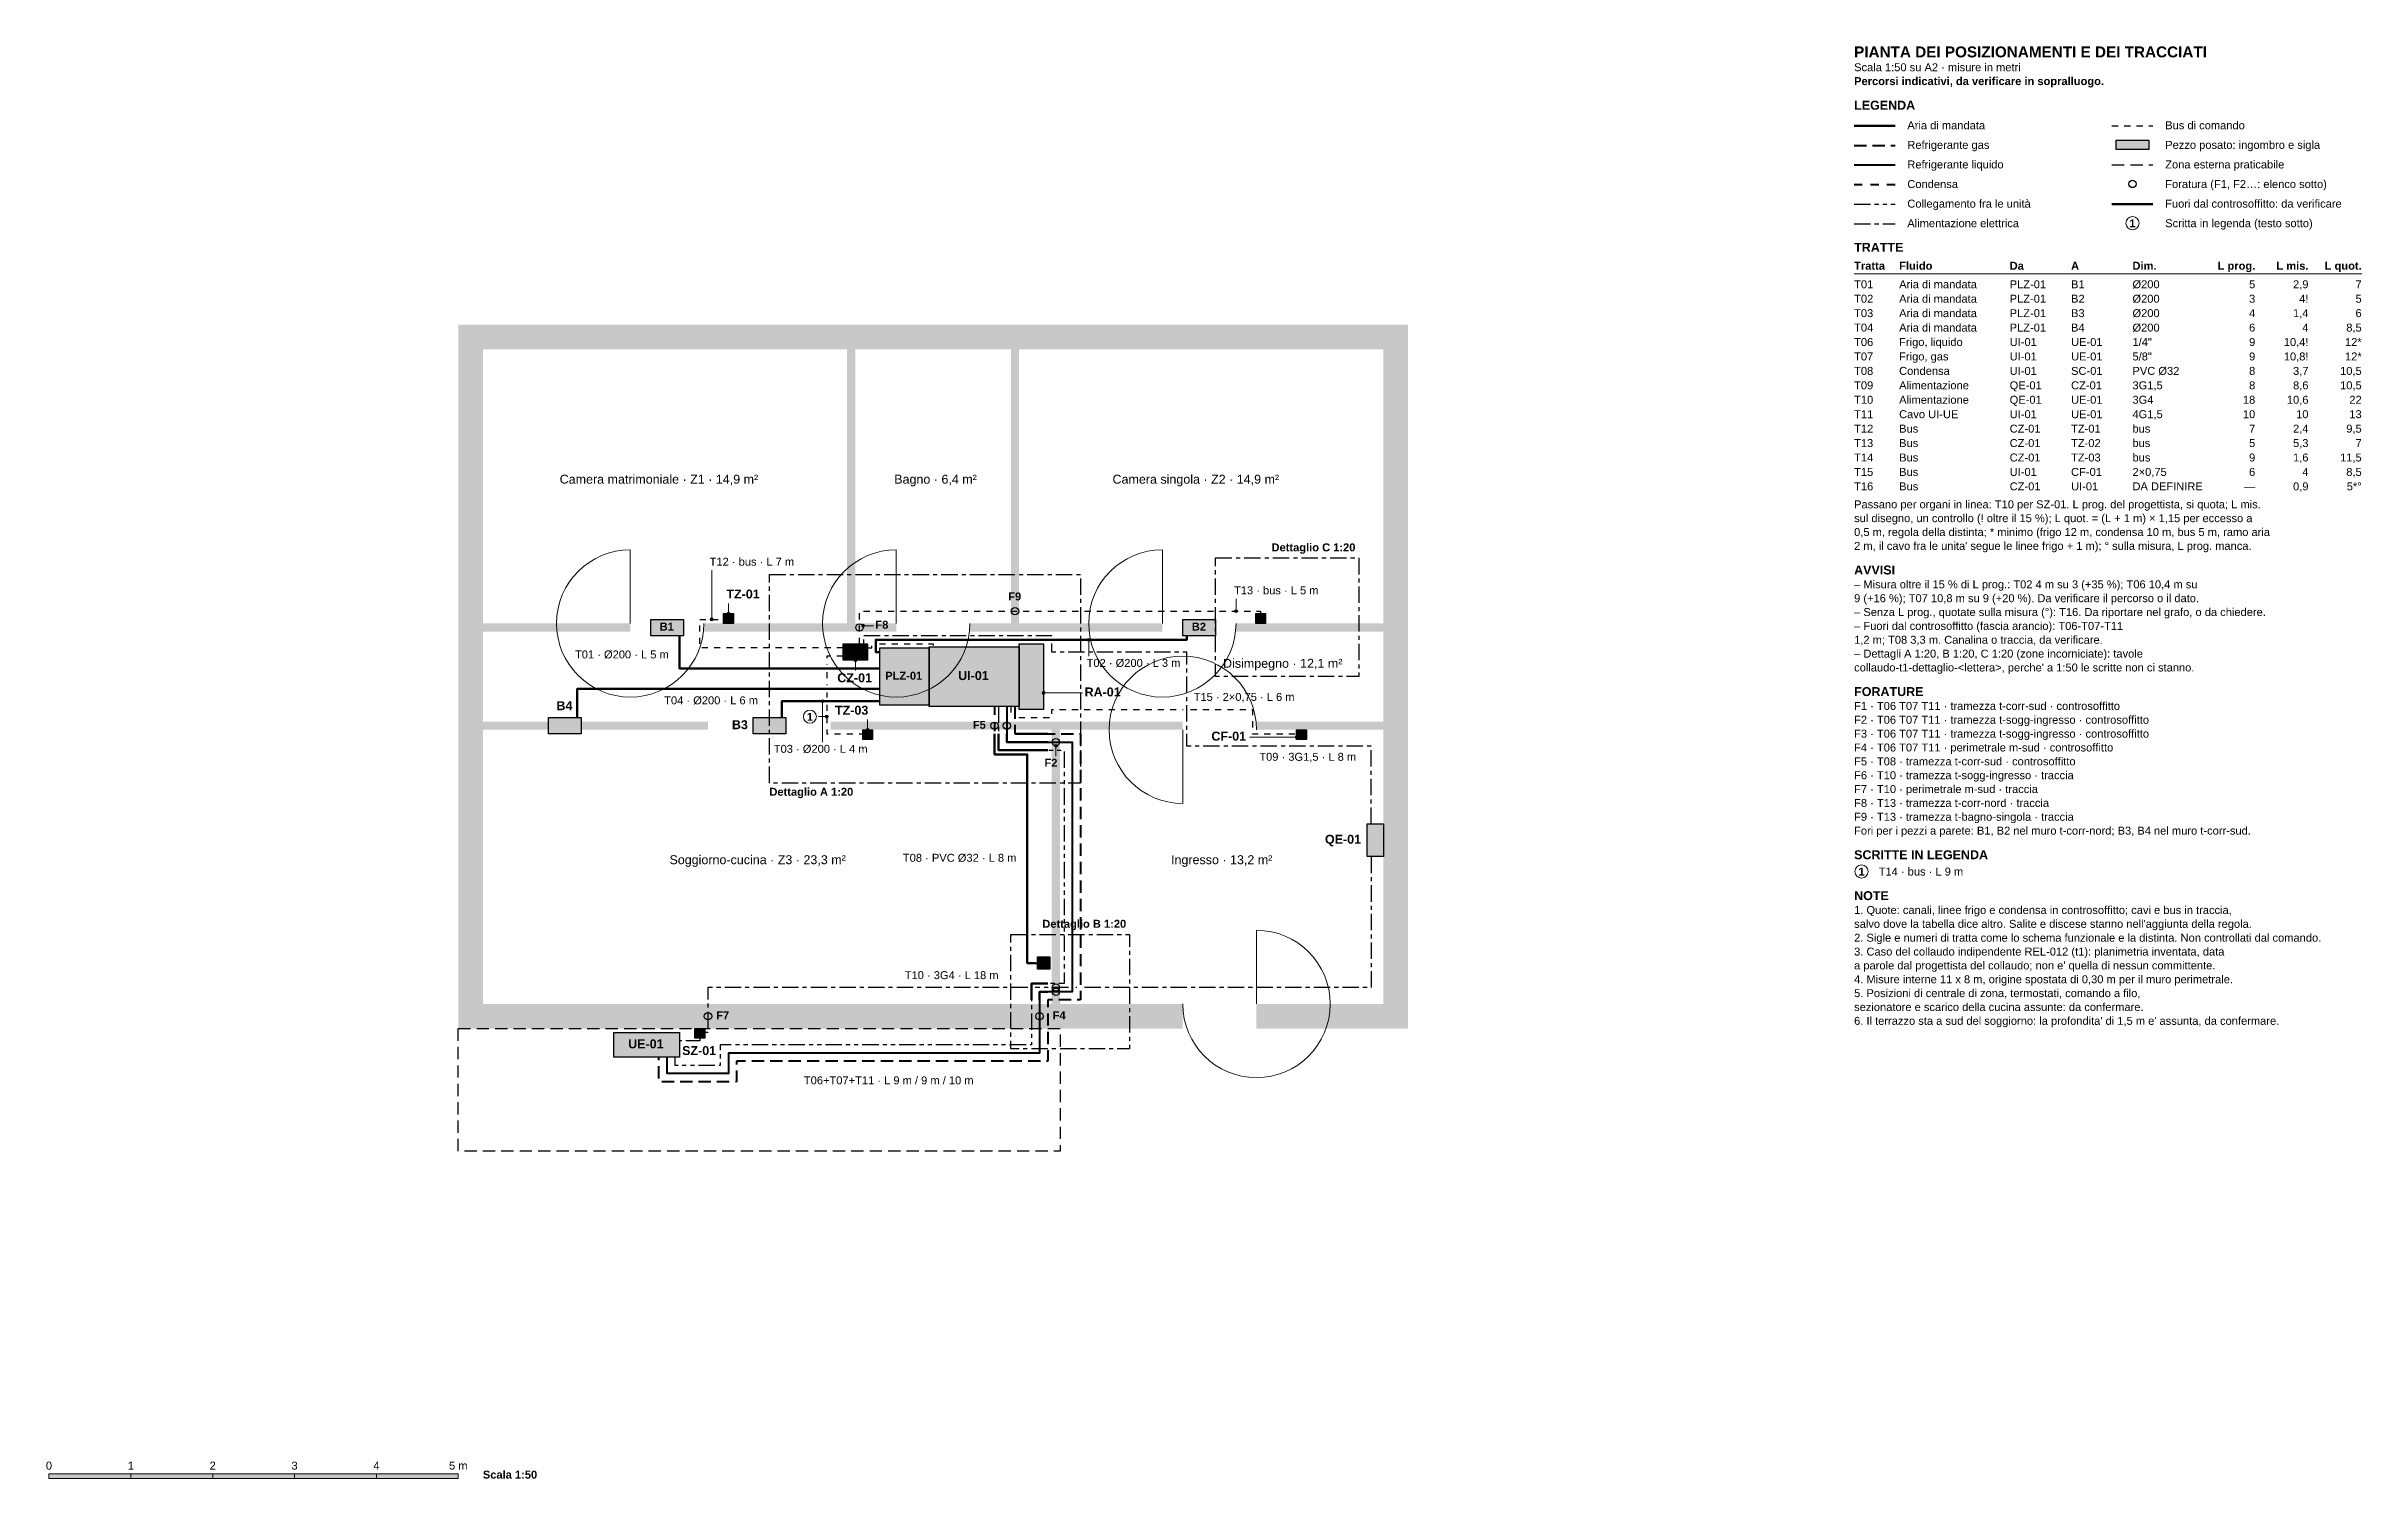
# Model space of a CAD drawing. Header units: millimetres. Extents: x 15 to 581, y 50 to 400.
import ezdxf
from ezdxf.enums import TextEntityAlignment as Align

# ---------------------------------------------------------------- set-up
doc = ezdxf.new("R2010")
doc.units = ezdxf.units.MM
for name, pattern in [('NOVEC_TRATTO_1P5_1P5', [3, 1.5, -1.5]), ('NOVEC_TRATTO_2_2', [4, 2, -2]), ('NOVEC_TRATTO_3_1P5', [4.5, 3, -1.5]), ('NOVEC_TRATTO_4_1_1_1', [7, 4, -1, 1, -1]), ('NOVEC_TRATTO_4_1_1_1_1_1', [9, 4, -1, 1, -1, 1, -1])]:
    doc.linetypes.add(name, pattern=pattern)
for name, color, linetype, lineweight in [('A-AREA-IDEN', 7, 'Continuous', 18), ('A-DOOR', 7, 'Continuous', 18), ('A-WALL', 7, 'Continuous', 18), ('A-WALL-HOLE', 7, 'Continuous', 18), ('G-ANNO-SCAL', 7, 'Continuous', 18), ('M-ANNO-IDEN', 7, 'Continuous', 18), ('M-ANNO-LEGN', 7, 'Continuous', 18), ('M-ANNO-NCSF', 7, 'Continuous', 18), ('M-EQPM', 7, 'Continuous', 18)]:
    doc.layers.add(name, color=color, linetype=linetype, lineweight=lineweight)
for name, color, linetype, lineweight, true_color in [('E-CTRL-BUS', 160, 'NOVEC_TRATTO_1P5_1P5', 30, 0x2020e0), ('E-POWR-CIRC', 34, 'NOVEC_TRATTO_4_1_1_1', 30, 0x784212), ('E-POWR-LINK', 230, 'NOVEC_TRATTO_4_1_1_1_1_1', 30, 0xe91e63), ('M-CNDS-PIPE', 252, 'NOVEC_TRATTO_2_2', 40, 0x616a6b), ('M-HVAC-SPLY', 134, 'Continuous', 70, 0x148f77), ('M-REFG-GASS', 205, 'NOVEC_TRATTO_3_1P5', 40, 0x6c3483), ('M-REFG-LIQD', 205, 'Continuous', 40, 0x6c3483)]:
    doc.layers.add(name, color=color, linetype=linetype, lineweight=lineweight, true_color=true_color)
doc.styles.add('NOVEC_ARIAL', font='arial.ttf')
doc.styles.add('NOVEC_ARIAL_GRASSETTO', font='arialbd.ttf')

msp = doc.modelspace()

# ---------------------------------------------------------------- hatches: boundary and pattern name
at = {"layer": 'A-WALL', "true_color": 0x8c8c8c}
h = msp.add_hatch(color=8, dxfattribs=at)
h.dxf.hatch_style = 1
h.paths.add_polyline_path([(116, 332), (348, 332), (348, 326), (116, 326)])
h = msp.add_hatch(color=8, dxfattribs=at)
h.dxf.hatch_style = 1
h.paths.add_polyline_path([(116, 160), (116, 332), (122, 332), (122, 160)])
h = msp.add_hatch(color=8, dxfattribs=at)
h.dxf.hatch_style = 1
h.paths.add_polyline_path([(348, 332), (348, 160), (342, 160), (342, 332)])
at = {"layer": 'A-WALL', "true_color": 0xb3b3b3}
h = msp.add_hatch(color=9, dxfattribs=at)
h.dxf.hatch_style = 1
h.paths.add_polyline_path([(213, 327), (213, 258), (211, 258), (211, 327)])
h = msp.add_hatch(color=9, dxfattribs=at)
h.dxf.hatch_style = 1
h.paths.add_polyline_path([(253, 327), (253, 258), (251, 258), (251, 327)])
h = msp.add_hatch(color=9, dxfattribs=at)
h.dxf.hatch_style = 1
h.paths.add_polyline_path([(121, 259), (158, 259), (158, 257), (121, 257)])
h = msp.add_hatch(color=9, dxfattribs=at)
h.dxf.hatch_style = 1
h.paths.add_polyline_path([(176, 259), (223, 259), (223, 257), (176, 257)])
h = msp.add_hatch(color=9, dxfattribs=at)
h.dxf.hatch_style = 1
h.paths.add_polyline_path([(241, 259), (288, 259), (288, 257), (241, 257)])
h = msp.add_hatch(color=9, dxfattribs=at)
h.dxf.hatch_style = 1
h.paths.add_polyline_path([(306, 259), (343, 259), (343, 257), (306, 257)])
h = msp.add_hatch(color=9, dxfattribs=at)
h.dxf.hatch_style = 1
h.paths.add_polyline_path([(121, 235), (177, 235), (177, 233), (121, 233)])
h = msp.add_hatch(color=9, dxfattribs=at)
h.dxf.hatch_style = 1
h.paths.add_polyline_path([(207, 235), (293, 235), (293, 233), (207, 233)])
h = msp.add_hatch(color=9, dxfattribs=at)
h.dxf.hatch_style = 1
h.paths.add_polyline_path([(263, 234), (263, 165), (261, 165), (261, 234)])
h = msp.add_hatch(color=9, dxfattribs=at)
h.dxf.hatch_style = 1
h.paths.add_polyline_path([(311, 235), (343, 235), (343, 233), (311, 233)])
at = {"layer": 'A-WALL', "true_color": 0x8c8c8c}
h = msp.add_hatch(color=8, dxfattribs=at)
h.dxf.hatch_style = 1
h.paths.add_polyline_path([(293, 160), (116, 160), (116, 166), (293, 166)])
h = msp.add_hatch(color=8, dxfattribs=at)
h.dxf.hatch_style = 1
h.paths.add_polyline_path([(348, 160), (311, 160), (311, 166), (348, 166)])
at = {"layer": 'G-ANNO-SCAL', "true_color": 0x000000}
h = msp.add_hatch(color=250, dxfattribs=at)
h.dxf.hatch_style = 1
h.paths.add_polyline_path([(16, 51.2), (36, 51.2), (36, 50), (16, 50)])
at = {"layer": 'G-ANNO-SCAL', "true_color": 0xffffff}
h = msp.add_hatch(color=255, dxfattribs=at)
h.dxf.hatch_style = 1
h.paths.add_polyline_path([(36, 51.2), (56, 51.2), (56, 50), (36, 50)])
at = {"layer": 'G-ANNO-SCAL', "true_color": 0x000000}
h = msp.add_hatch(color=250, dxfattribs=at)
h.dxf.hatch_style = 1
h.paths.add_polyline_path([(56, 51.2), (76, 51.2), (76, 50), (56, 50)])
at = {"layer": 'G-ANNO-SCAL', "true_color": 0xffffff}
h = msp.add_hatch(color=255, dxfattribs=at)
h.dxf.hatch_style = 1
h.paths.add_polyline_path([(76, 51.2), (96, 51.2), (96, 50), (76, 50)])
at = {"layer": 'G-ANNO-SCAL', "true_color": 0x000000}
h = msp.add_hatch(color=250, dxfattribs=at)
h.dxf.hatch_style = 1
h.paths.add_polyline_path([(96, 51.2), (116, 51.2), (116, 50), (96, 50)])
at = {"layer": 'M-ANNO-IDEN', "true_color": 0x000000}
h = msp.add_hatch(color=250, dxfattribs=at)
h.dxf.hatch_style = 1
h.paths.add_polyline_path([(177.55, 260, 1), (178.25, 260, 1)])
h = msp.add_hatch(color=250, dxfattribs=at)
h.dxf.hatch_style = 1
h.paths.add_polyline_path([(181.65, 261.4, 1), (182.35, 261.4, 1)])
h = msp.add_hatch(color=250, dxfattribs=at)
h.dxf.hatch_style = 1
h.paths.add_polyline_path([(305.65, 262, 1), (306.35, 262, 1)])
h = msp.add_hatch(color=250, dxfattribs=at)
h.dxf.hatch_style = 1
h.paths.add_polyline_path([(214.55, 258.45, 1), (215.25, 258.45, 1)])
h = msp.add_hatch(color=250, dxfattribs=at)
h.dxf.hatch_style = 1
h.paths.add_polyline_path([(269.65, 255, 1), (270.35, 255, 1)])
h = msp.add_hatch(color=250, dxfattribs=at)
h.dxf.hatch_style = 1
h.paths.add_polyline_path([(212.65, 250, 1), (213.35, 250, 1)])
h = msp.add_hatch(color=250, dxfattribs=at)
h.dxf.hatch_style = 1
h.paths.add_polyline_path([(204.65, 240, 1), (205.35, 240, 1)])
h = msp.add_hatch(color=250, dxfattribs=at)
h.dxf.hatch_style = 1
h.paths.add_polyline_path([(258.65, 242, 1), (259.35, 242, 1)])
h = msp.add_hatch(color=250, dxfattribs=at)
h.dxf.hatch_style = 1
h.paths.add_polyline_path([(205.65, 236.222, 1), (206.35, 236.222, 1)])
h = msp.add_hatch(color=250, dxfattribs=at)
h.dxf.hatch_style = 1
h.paths.add_polyline_path([(215.65, 233, 1), (216.35, 233, 1)])
h = msp.add_hatch(color=250, dxfattribs=at)
h.dxf.hatch_style = 1
h.paths.add_polyline_path([(261.65, 229.1, 1), (262.35, 229.1, 1)])
h = msp.add_hatch(color=250, dxfattribs=at)
h.dxf.hatch_style = 1
h.paths.add_polyline_path([(320.45, 231.2, 1), (321.15, 231.2, 1)])
at = {"layer": 'M-ANNO-LEGN', "true_color": 0xffffff}
h = msp.add_hatch(color=255, dxfattribs=at)
h.dxf.hatch_style = 1
h.paths.add_polyline_path([(521, 377.1033), (529, 377.1033), (529, 374.8456), (521, 374.8456)])
at = {"layer": 'M-EQPM', "true_color": 0xffffff}
h = msp.add_hatch(color=255, dxfattribs=at)
h.dxf.hatch_style = 1
h.paths.add_polyline_path([(180.8, 261.4), (183.2, 261.4), (183.2, 259), (180.8, 259)])
h = msp.add_hatch(color=255, dxfattribs=at)
h.dxf.hatch_style = 1
h.paths.add_polyline_path([(310.8, 261.4), (313.2, 261.4), (313.2, 259), (310.8, 259)])
h = msp.add_hatch(color=255, dxfattribs=at)
h.dxf.hatch_style = 1
h.paths.add_polyline_path([(163, 260), (171, 260), (171, 256), (163, 256)])
h = msp.add_hatch(color=255, dxfattribs=at)
h.dxf.hatch_style = 1
h.paths.add_polyline_path([(293, 260), (301, 260), (301, 256), (293, 256)])
h = msp.add_hatch(color=255, dxfattribs=at)
h.dxf.hatch_style = 1
h.paths.add_polyline_path([(210, 254), (216, 254), (216, 250), (210, 250)])
h = msp.add_hatch(color=255, dxfattribs=at)
h.dxf.hatch_style = 1
h.paths.add_polyline_path([(219, 253), (231, 253), (231, 239), (219, 239)])
h = msp.add_hatch(color=255, dxfattribs=at)
h.dxf.hatch_style = 1
h.paths.add_polyline_path([(231, 253.3), (253, 253.3), (253, 238.7), (231, 238.7)])
h = msp.add_hatch(color=255, dxfattribs=at)
h.dxf.hatch_style = 1
h.paths.add_polyline_path([(253, 254), (259, 254), (259, 238), (253, 238)])
h = msp.add_hatch(color=255, dxfattribs=at)
h.dxf.hatch_style = 1
h.paths.add_polyline_path([(138, 236), (146, 236), (146, 232), (138, 232)])
h = msp.add_hatch(color=255, dxfattribs=at)
h.dxf.hatch_style = 1
h.paths.add_polyline_path([(188, 236), (196, 236), (196, 232), (188, 232)])
h = msp.add_hatch(color=255, dxfattribs=at)
h.dxf.hatch_style = 1
h.paths.add_polyline_path([(214.8, 233), (217.2, 233), (217.2, 230.6), (214.8, 230.6)])
h = msp.add_hatch(color=255, dxfattribs=at)
h.dxf.hatch_style = 1
h.paths.add_polyline_path([(320.8, 233), (323.2, 233), (323.2, 230.6), (320.8, 230.6)])
h = msp.add_hatch(color=255, dxfattribs=at)
h.dxf.hatch_style = 1
h.paths.add_polyline_path([(338, 210), (342, 210), (342, 202), (338, 202)])
h = msp.add_hatch(color=255, dxfattribs=at)
h.dxf.hatch_style = 1
h.paths.add_polyline_path([(257.5, 177.5), (260.5, 177.5), (260.5, 174.5), (257.5, 174.5)])
h = msp.add_hatch(color=255, dxfattribs=at)
h.dxf.hatch_style = 1
h.paths.add_polyline_path([(154, 159), (170, 159), (170, 153), (154, 153)])
h = msp.add_hatch(color=255, dxfattribs=at)
h.dxf.hatch_style = 1
h.paths.add_polyline_path([(173.8, 160), (176.2, 160), (176.2, 157.6), (173.8, 157.6)])

# ---------------------------------------------------------------- linework, layer by layer
at = {"layer": 'A-AREA-IDEN', "color": 65, "linetype": 'NOVEC_TRATTO_3_1P5', "lineweight": 25, "true_color": 0x6b8e23, "flags": 128}
msp.add_lwpolyline([(116, 160), (263, 160), (263, 130), (116, 130), (116, 160)], dxfattribs=at)
at = {"layer": 'A-DOOR', "color": 251, "linetype": 'Continuous', "lineweight": 18, "true_color": 0x555555, "flags": 128}
for points in [[(158, 259), (158, 277)], [(223, 259), (223, 277)], [(288, 259), (288, 277)], [(293, 233), (293, 215)], [(311, 166), (311, 184)]]:
    msp.add_lwpolyline(points, dxfattribs=at)
at = {"layer": 'A-DOOR', "color": 251, "lineweight": 18, "true_color": 0x555555}
for centre, start, end in [((158, 259), 90, 0), ((223, 259), 90, 0), ((288, 259), 90, 0), ((293, 233), 0, 270), ((311, 166), 180, 90)]:
    msp.add_arc(centre, 18, start, end, dxfattribs=at)
at = {"layer": 'A-WALL-HOLE', "color": 250, "lineweight": 25, "true_color": 0x000000}
for centre in [(252, 262), (214, 258), (247, 234), (250, 234), (262, 230), (262, 170), (262, 169), (177, 163), (258, 163)]:
    msp.add_circle(centre, 0.9, dxfattribs=at)
at = {"layer": 'E-CTRL-BUS', "color": 160, "linetype": 'NOVEC_TRATTO_1P5_1P5', "lineweight": 30, "true_color": 0x2020e0, "flags": 128}
for points in [[(214, 254), (214, 262), (312, 262), (312, 261.4)], [(210, 253), (175, 253), (175, 260), (180.8, 260)], [(210, 251), (206, 251), (206, 248.9)], [(216, 253), (217, 253), (217, 254), (217.1, 254)], [(218.9, 254), (232, 254), (232, 253.3)], [(206, 247.1), (206, 243.9)], [(206, 242.1), (206, 240.9)], [(206, 239.1), (206, 232), (214.8, 232)], [(251, 238.7), (251, 236), (251.1, 236)], [(252.9, 236), (261, 236), (261, 238), (293.1, 238)], [(294.9, 238), (310, 238), (310, 232), (320.8, 232)]]:
    msp.add_lwpolyline(points, dxfattribs=at)
at = {"layer": 'E-POWR-CIRC', "color": 34, "linetype": 'NOVEC_TRATTO_4_1_1_1', "lineweight": 30, "true_color": 0x784212, "flags": 128}
for points in [[(261, 255.9), (261, 256), (215, 256), (215, 254)], [(339, 210), (339, 229), (294, 229), (294, 252), (261, 252), (261, 254.1)], [(339, 202), (339, 170), (268.9, 170)], [(255.1, 170), (177, 170), (177, 159), (176.2, 159)], [(265.1, 170), (256.9, 170)], [(267.1, 170), (266.9, 170)], [(175, 157.6), (175, 157), (170, 157)]]:
    msp.add_lwpolyline(points, dxfattribs=at)
at = {"layer": 'E-POWR-LINK', "color": 230, "linetype": 'NOVEC_TRATTO_4_1_1_1_1_1', "lineweight": 30, "true_color": 0xe91e63, "flags": 128}
msp.add_lwpolyline([(248, 238.7), (248, 228), (264, 228), (264, 171), (256, 171), (256, 156), (180, 156), (180, 151), (169, 151), (169, 153)], dxfattribs=at)
at = {"layer": 'G-ANNO-SCAL', "color": 250, "linetype": 'Continuous', "lineweight": 18, "true_color": 0x000000, "flags": 128}
for points in [[(16, 51.2), (36, 51.2), (36, 50), (16, 50), (16, 51.2)], [(36, 51.2), (56, 51.2), (56, 50), (36, 50), (36, 51.2)], [(56, 51.2), (76, 51.2), (76, 50), (56, 50), (56, 51.2)], [(76, 51.2), (96, 51.2), (96, 50), (76, 50), (76, 51.2)], [(96, 51.2), (116, 51.2), (116, 50), (96, 50), (96, 51.2)]]:
    msp.add_lwpolyline(points, dxfattribs=at)
at = {"layer": 'M-ANNO-IDEN', "color": 250, "linetype": 'Continuous', "lineweight": 18, "true_color": 0x000000, "flags": 128}
for points in [[(177.9, 260), (177.9, 272)], [(182, 261.4), (182, 263.9)], [(306, 262), (306, 265)], [(214.9, 258.45), (217.4, 258.45)], [(270, 255), (270, 251)], [(213, 250), (213, 247.5)], [(205, 240), (205, 230)], [(259, 242), (268.5, 242)], [(206, 236.222), (204, 236.222)], [(216, 233), (216, 235.5)], [(262, 229.1), (262, 226.6)], [(320.8, 231.2), (309.3, 231.2)]]:
    msp.add_lwpolyline(points, dxfattribs=at)
at = {"layer": 'M-ANNO-IDEN', "color": 250, "linetype": 'NOVEC_TRATTO_4_1_1_1', "lineweight": 25, "true_color": 0x000000, "flags": 128}
for points in [[(301, 275), (336, 275), (336, 246), (301, 246), (301, 275)], [(192, 271), (268, 271), (268, 220), (192, 220), (192, 271)], [(251, 183), (280, 183), (280, 155), (251, 155), (251, 183)]]:
    msp.add_lwpolyline(points, dxfattribs=at)
at = {"layer": 'M-ANNO-IDEN', "color": 250, "lineweight": 9, "true_color": 0x000000}
for centre in [(177.9, 260), (182, 261.4), (306, 262), (214.9, 258.45), (270, 255), (213, 250), (205, 240), (259, 242), (206, 236.222), (216, 233), (262, 229.1), (320.8, 231.2)]:
    msp.add_circle(centre, 0.35, dxfattribs=at)
at = {"layer": 'M-ANNO-IDEN', "color": 250, "lineweight": 20, "true_color": 0x000000}
msp.add_circle((201.9, 236.222), 1.6, dxfattribs=at)
at = {"layer": 'M-ANNO-LEGN', "color": 134, "linetype": 'Continuous', "lineweight": 70, "true_color": 0x148f77, "flags": 128}
msp.add_lwpolyline([(457, 380.62), (467, 380.62)], dxfattribs=at)
at = {"layer": 'M-ANNO-LEGN', "color": 160, "linetype": 'NOVEC_TRATTO_1P5_1P5', "lineweight": 30, "true_color": 0x2020e0, "flags": 128}
msp.add_lwpolyline([(520, 380.62), (530, 380.62)], dxfattribs=at)
at = {"layer": 'M-ANNO-LEGN', "color": 205, "linetype": 'NOVEC_TRATTO_3_1P5', "lineweight": 40, "true_color": 0x6c3483, "flags": 128}
msp.add_lwpolyline([(457, 375.8333), (467, 375.8333)], dxfattribs=at)
at = {"layer": 'M-ANNO-LEGN', "color": 138, "linetype": 'Continuous', "lineweight": 25, "true_color": 0x1b2631, "flags": 128}
msp.add_lwpolyline([(521, 377.1033), (529, 377.1033), (529, 374.8456), (521, 374.8456), (521, 377.1033)], dxfattribs=at)
at = {"layer": 'M-ANNO-LEGN', "color": 205, "linetype": 'Continuous', "lineweight": 40, "true_color": 0x6c3483, "flags": 128}
msp.add_lwpolyline([(457, 371.0467), (467, 371.0467)], dxfattribs=at)
at = {"layer": 'M-ANNO-LEGN', "color": 65, "linetype": 'NOVEC_TRATTO_3_1P5', "lineweight": 25, "true_color": 0x6b8e23, "flags": 128}
msp.add_lwpolyline([(520, 371.0467), (530, 371.0467)], dxfattribs=at)
at = {"layer": 'M-ANNO-LEGN', "color": 252, "linetype": 'NOVEC_TRATTO_2_2', "lineweight": 40, "true_color": 0x616a6b, "flags": 128}
msp.add_lwpolyline([(457, 366.26), (467, 366.26)], dxfattribs=at)
at = {"layer": 'M-ANNO-LEGN', "color": 230, "linetype": 'NOVEC_TRATTO_4_1_1_1_1_1', "lineweight": 30, "true_color": 0xe91e63, "flags": 128}
msp.add_lwpolyline([(457, 361.4733), (467, 361.4733)], dxfattribs=at)
at = {"layer": 'M-ANNO-LEGN', "color": 34, "linetype": 'NOVEC_TRATTO_4_1_1_1', "lineweight": 30, "true_color": 0x784212, "flags": 128}
msp.add_lwpolyline([(457, 356.6867), (467, 356.6867)], dxfattribs=at)
at = {"layer": 'M-ANNO-LEGN', "color": 31, "linetype": 'Continuous', "lineweight": 211, "true_color": 0xf4c27a, "flags": 128}
msp.add_lwpolyline([(520, 361.4733), (530, 361.4733)], dxfattribs=at)
at = {"layer": 'M-ANNO-LEGN', "color": 250, "linetype": 'Continuous', "lineweight": 18, "true_color": 0x000000, "flags": 128}
msp.add_lwpolyline([(457, 344.4433), (581, 344.4433)], dxfattribs=at)
at = {"layer": 'M-ANNO-LEGN', "color": 250, "lineweight": 25, "true_color": 0x000000}
msp.add_circle((525, 366.4011), 0.9, dxfattribs=at)
at = {"layer": 'M-ANNO-LEGN', "color": 250, "lineweight": 20, "true_color": 0x000000}
for centre in [(525, 356.8278), (458.8, 198.3778)]:
    msp.add_circle(centre, 1.6, dxfattribs=at)
at = {"layer": 'M-ANNO-NCSF', "color": 31, "linetype": 'Continuous', "lineweight": 211, "true_color": 0xf4c27a, "flags": 128}
for points in [[(247, 232), (247, 227), (255, 227), (255, 176), (257, 176)], [(248, 232), (248, 228), (260, 228)], [(250, 232), (250, 230), (260, 230)], [(252, 232), (260, 232)], [(260, 171), (256, 171), (256, 167)], [(260, 169), (258, 169), (258, 167)]]:
    msp.add_lwpolyline(points, dxfattribs=at)
at = {"layer": 'M-CNDS-PIPE', "color": 252, "linetype": 'NOVEC_TRATTO_2_2', "lineweight": 40, "true_color": 0x616a6b, "flags": 128}
msp.add_lwpolyline([(247, 238.7), (247, 227), (255, 227), (255, 176), (257.5, 176)], dxfattribs=at)
at = {"layer": 'M-EQPM', "color": 138, "linetype": 'Continuous', "lineweight": 25, "true_color": 0x1b2631, "flags": 128}
for points in [[(180.8, 261.4), (183.2, 261.4), (183.2, 259), (180.8, 259), (180.8, 261.4)], [(310.8, 261.4), (313.2, 261.4), (313.2, 259), (310.8, 259), (310.8, 261.4)], [(163, 260), (171, 260), (171, 256), (163, 256), (163, 260)], [(293, 260), (301, 260), (301, 256), (293, 256), (293, 260)], [(210, 254), (216, 254), (216, 250), (210, 250), (210, 254)], [(219, 253), (231, 253), (231, 239), (219, 239), (219, 253)], [(231, 253.3), (253, 253.3), (253, 238.7), (231, 238.7), (231, 253.3)], [(253, 254), (259, 254), (259, 238), (253, 238), (253, 254)], [(138, 236), (146, 236), (146, 232), (138, 232), (138, 236)], [(188, 236), (196, 236), (196, 232), (188, 232), (188, 236)], [(214.8, 233), (217.2, 233), (217.2, 230.6), (214.8, 230.6), (214.8, 233)], [(320.8, 233), (323.2, 233), (323.2, 230.6), (320.8, 230.6), (320.8, 233)], [(338, 210), (342, 210), (342, 202), (338, 202), (338, 210)], [(257.5, 177.5), (260.5, 177.5), (260.5, 174.5), (257.5, 174.5), (257.5, 177.5)], [(154, 159), (170, 159), (170, 153), (154, 153), (154, 159)], [(173.8, 160), (176.2, 160), (176.2, 157.6), (173.8, 157.6), (173.8, 160)]]:
    msp.add_lwpolyline(points, dxfattribs=at)
at = {"layer": 'M-HVAC-SPLY', "color": 134, "linetype": 'Continuous', "lineweight": 70, "true_color": 0x148f77, "flags": 128}
for points in [[(219, 248), (170, 248), (170, 256)], [(219, 252), (218, 252), (218, 255), (294, 255), (294, 256)], [(219, 243), (145, 243), (145, 236)], [(219, 240), (195, 240), (195, 236)]]:
    msp.add_lwpolyline(points, dxfattribs=at)
at = {"layer": 'M-REFG-GASS', "color": 205, "linetype": 'NOVEC_TRATTO_3_1P5', "lineweight": 40, "true_color": 0x6c3483, "flags": 128}
msp.add_lwpolyline([(252, 238.7), (252, 232), (268, 232), (268, 167), (260, 167), (260, 152), (184, 152), (184, 147), (165, 147), (165, 153)], dxfattribs=at)
at = {"layer": 'M-REFG-LIQD', "color": 205, "linetype": 'Continuous', "lineweight": 40, "true_color": 0x6c3483, "flags": 128}
msp.add_lwpolyline([(250, 238.7), (250, 230), (266, 230), (266, 169), (258, 169), (258, 154), (182, 154), (182, 149), (167, 149), (167, 153)], dxfattribs=at)

# ---------------------------------------------------------------- texts
at = {"layer": 'A-AREA-IDEN', "color": 159, "true_color": 0x1c2e4a, "style": 'NOVEC_ARIAL'}
for s, p in [('Camera matrimoniale · Z1 · 14,9 m²', (140.771, 293.159)), ('Bagno · 6,4 m²', (222.5, 293.159)), ('Camera singola · Z2 · 14,9 m²', (275.828, 293.159)), ('Disimpegno · 12,1 m²', (302.827, 248.159)), ('Soggiorno-cucina · Z3 · 23,3 m²', (167.591, 200.159)), ('Ingresso · 13,2 m²', (290.119, 200.159))]:
    msp.add_text(s, height=2.1844, dxfattribs=at).set_placement(p)
at = {"layer": 'G-ANNO-SCAL', "color": 250, "true_color": 0x000000, "style": 'NOVEC_ARIAL'}
for s, p in [('0', (16, 52.2)), ('1', (36, 52.2)), ('2', (56, 52.2)), ('3', (76, 52.2)), ('4', (96, 52.2)), ('5 m', (116, 52.2))]:
    msp.add_text(s, height=1.9417, dxfattribs=at).set_placement(p, align=Align.CENTER)
at = {"layer": 'G-ANNO-SCAL', "color": 250, "true_color": 0x000000, "style": 'NOVEC_ARIAL_GRASSETTO'}
msp.add_text('Scala 1:50', height=1.9417, dxfattribs=at).set_placement((122, 50))
at = {"layer": 'M-ANNO-IDEN', "color": 250, "true_color": 0x000000, "style": 'NOVEC_ARIAL_GRASSETTO'}
for s, height, p in [('Dettaglio C 1:20', 1.9417, (314.6725, 276.6209)), ('TZ-01', 2.1844, (181.5, 265.099)), ('F9', 1.9417, (250.353, 264.621)), ('B1', 1.9417, (165.197, 257.252)), ('F8', 1.9417, (217.9, 257.702)), ('B2', 1.9417, (295.197, 257.252)), ('CZ-01', 2.1844, (208.59, 244.619)), ('PLZ-01', 1.9417, (220.295, 245.252)), ('UI-01', 2.1844, (238.119, 245.159)), ('RA-01', 2.1844, (269, 241.159)), ('B4', 2.1844, (139.971, 237.798)), ('TZ-03', 2.1844, (208.032, 236.698)), ('B3', 2.1844, (182.842, 233.159)), ('F5', 1.9417, (241.706, 233.252)), ('CF-01', 2.1844, (299.98, 230.359)), ('F2', 1.9417, (259.206, 223.983)), ('Dettaglio A 1:20', 1.9417, (192, 216.8833)), ('QE-01', 2.1844, (327.724, 205.159)), ('Dettaglio B 1:20', 1.9417, (258.6725, 184.6209)), ('F7', 1.9417, (179, 162.252)), ('F4', 1.9417, (261.2, 162.252)), ('UE-01', 2.1844, (157.501, 155.159)), ('SZ-01', 2.1844, (170.677, 153.519))]:
    msp.add_text(s, height=height, dxfattribs=at).set_placement(p)
at = {"layer": 'M-ANNO-IDEN', "color": 160, "true_color": 0x2020e0, "style": 'NOVEC_ARIAL'}
for s, p in [('T12 · bus · L 7 m', (177.4, 273.121)), ('T13 · bus · L 5 m', (305.5, 266.121)), ('T15 · 2×0,75 · L 6 m', (295.645, 240.071))]:
    msp.add_text(s, height=1.9417, dxfattribs=at).set_placement(p)
at = {"layer": 'M-ANNO-IDEN', "color": 134, "true_color": 0x148f77, "style": 'NOVEC_ARIAL'}
for s, p in [('T01 · Ø200 · L 5 m', (144.508, 250.452)), ('T02 · Ø200 · L 3 m', (269.5, 248.383)), ('T04 · Ø200 · L 6 m', (166.303, 239.233)), ('T03 · Ø200 · L 4 m', (193.079, 227.383))]:
    msp.add_text(s, height=1.9417, dxfattribs=at).set_placement(p)
at = {"layer": 'M-ANNO-IDEN', "color": 250, "true_color": 0x000000, "style": 'NOVEC_ARIAL_GRASSETTO'}
msp.add_text('1', height=1.9417, dxfattribs=at).set_placement((201.9, 235.206), align=Align.CENTER)
at = {"layer": 'M-ANNO-IDEN', "color": 34, "true_color": 0x784212, "style": 'NOVEC_ARIAL'}
for s, p in [('T09 · 3G1,5 · L 8 m', (311.687, 225.433)), ('T10 · 3G4 · L 18 m', (225.079, 172.071))]:
    msp.add_text(s, height=1.9417, dxfattribs=at).set_placement(p)
at = {"layer": 'M-ANNO-IDEN', "color": 252, "true_color": 0x616a6b, "style": 'NOVEC_ARIAL'}
msp.add_text('T08 · PVC Ø32 · L 8 m', height=1.9417, dxfattribs=at).set_placement((224.615, 200.752))
at = {"layer": 'M-ANNO-IDEN', "color": 205, "true_color": 0x6c3483, "style": 'NOVEC_ARIAL'}
msp.add_text('T06+T07+T11 · L 9 m / 9 m / 10 m', height=1.9417, dxfattribs=at).set_placement((200.431, 146.358))
at = {"layer": 'M-ANNO-LEGN', "color": 250, "true_color": 0x000000}
for s, height, style, p in [('Scala 1:50 su A2 · misure in metri', 1.9417, 'NOVEC_ARIAL', (457, 393.9567)), ('PIANTA DEI POSIZIONAMENTI E DEI TRACCIATI', 2.6698, 'NOVEC_ARIAL_GRASSETTO', (457, 397.3433)), ('Percorsi indicativi, da verificare in sopralluogo.', 1.9417, 'NOVEC_ARIAL_GRASSETTO', (457, 390.57)), ('LEGENDA', 2.1844, 'NOVEC_ARIAL_GRASSETTO', (457, 384.56)), ('Aria di mandata', 1.9417, 'NOVEC_ARIAL', (470, 379.7733)), ('Bus di comando', 1.9417, 'NOVEC_ARIAL', (533, 379.7733)), ('Refrigerante gas', 1.9417, 'NOVEC_ARIAL', (470, 374.9867)), ('Pezzo posato: ingombro e sigla', 1.9417, 'NOVEC_ARIAL', (533, 374.9867)), ('Refrigerante liquido', 1.9417, 'NOVEC_ARIAL', (470, 370.2)), ('Zona esterna praticabile', 1.9417, 'NOVEC_ARIAL', (533, 370.2)), ('Condensa', 1.9417, 'NOVEC_ARIAL', (470, 365.4133)), ('Collegamento fra le unità', 1.9417, 'NOVEC_ARIAL', (470, 360.6267)), ('Foratura (F1, F2…: elenco sotto)', 1.9417, 'NOVEC_ARIAL', (533, 365.4133)), ('Fuori dal controsoffitto: da verificare', 1.9417, 'NOVEC_ARIAL', (533, 360.6267)), ('Alimentazione elettrica', 1.9417, 'NOVEC_ARIAL', (470, 355.84)), ('Scritta in legenda (testo sotto)', 1.9417, 'NOVEC_ARIAL', (533, 355.84)), ('TRATTE', 2.1844, 'NOVEC_ARIAL_GRASSETTO', (457, 349.83)), ('Tratta', 1.9417, 'NOVEC_ARIAL_GRASSETTO', (457, 345.4433)), ('Fluido', 1.9417, 'NOVEC_ARIAL_GRASSETTO', (468, 345.4433)), ('Da', 1.9417, 'NOVEC_ARIAL_GRASSETTO', (495, 345.4433)), ('A', 1.9417, 'NOVEC_ARIAL_GRASSETTO', (510, 345.4433)), ('Dim.', 1.9417, 'NOVEC_ARIAL_GRASSETTO', (525, 345.4433)), ('T01', 1.9417, 'NOVEC_ARIAL', (457, 340.9156)), ('Aria di mandata', 1.9417, 'NOVEC_ARIAL', (468, 340.9156)), ('Aria di mandata', 1.9417, 'NOVEC_ARIAL', (468, 337.3878)), ('PLZ-01', 1.9417, 'NOVEC_ARIAL', (495, 340.9156)), ('B1', 1.9417, 'NOVEC_ARIAL', (510, 340.9156)), ('Ø200', 1.9417, 'NOVEC_ARIAL', (525, 340.9156)), ('Ø200', 1.9417, 'NOVEC_ARIAL', (525, 337.3878)), ('T02', 1.9417, 'NOVEC_ARIAL', (457, 337.3878)), ('T03', 1.9417, 'NOVEC_ARIAL', (457, 333.86)), ('Aria di mandata', 1.9417, 'NOVEC_ARIAL', (468, 333.86)), ('PLZ-01', 1.9417, 'NOVEC_ARIAL', (495, 337.3878)), ('PLZ-01', 1.9417, 'NOVEC_ARIAL', (495, 333.86)), ('B2', 1.9417, 'NOVEC_ARIAL', (510, 337.3878)), ('B3', 1.9417, 'NOVEC_ARIAL', (510, 333.86)), ('Ø200', 1.9417, 'NOVEC_ARIAL', (525, 333.86)), ('T04', 1.9417, 'NOVEC_ARIAL', (457, 330.3322)), ('T06', 1.9417, 'NOVEC_ARIAL', (457, 326.8044)), ('Aria di mandata', 1.9417, 'NOVEC_ARIAL', (468, 330.3322)), ('Frigo, liquido', 1.9417, 'NOVEC_ARIAL', (468, 326.8044)), ('UI-01', 1.9417, 'NOVEC_ARIAL', (495, 326.8044)), ('PLZ-01', 1.9417, 'NOVEC_ARIAL', (495, 330.3322)), ('UE-01', 1.9417, 'NOVEC_ARIAL', (510, 326.8044)), ('B4', 1.9417, 'NOVEC_ARIAL', (510, 330.3322)), ('Ø200', 1.9417, 'NOVEC_ARIAL', (525, 330.3322)), ('1/4"', 1.9417, 'NOVEC_ARIAL', (525, 326.8044)), ('T07', 1.9417, 'NOVEC_ARIAL', (457, 323.2767)), ('Frigo, gas', 1.9417, 'NOVEC_ARIAL', (468, 323.2767)), ('UI-01', 1.9417, 'NOVEC_ARIAL', (495, 323.2767)), ('UE-01', 1.9417, 'NOVEC_ARIAL', (510, 323.2767)), ('5/8"', 1.9417, 'NOVEC_ARIAL', (525, 323.2767)), ('T08', 1.9417, 'NOVEC_ARIAL', (457, 319.7489)), ('T09', 1.9417, 'NOVEC_ARIAL', (457, 316.2211)), ('Alimentazione', 1.9417, 'NOVEC_ARIAL', (468, 316.2211)), ('Condensa', 1.9417, 'NOVEC_ARIAL', (468, 319.7489)), ('QE-01', 1.9417, 'NOVEC_ARIAL', (495, 316.2211)), ('UI-01', 1.9417, 'NOVEC_ARIAL', (495, 319.7489)), ('SC-01', 1.9417, 'NOVEC_ARIAL', (510, 319.7489)), ('CZ-01', 1.9417, 'NOVEC_ARIAL', (510, 316.2211)), ('3G1,5', 1.9417, 'NOVEC_ARIAL', (525, 316.2211)), ('PVC Ø32', 1.9417, 'NOVEC_ARIAL', (525, 319.7489)), ('T10', 1.9417, 'NOVEC_ARIAL', (457, 312.6933)), ('T11', 1.9417, 'NOVEC_ARIAL', (457, 309.1656)), ('Alimentazione', 1.9417, 'NOVEC_ARIAL', (468, 312.6933)), ('Cavo UI-UE', 1.9417, 'NOVEC_ARIAL', (468, 309.1656)), ('QE-01', 1.9417, 'NOVEC_ARIAL', (495, 312.6933)), ('UI-01', 1.9417, 'NOVEC_ARIAL', (495, 309.1656)), ('UE-01', 1.9417, 'NOVEC_ARIAL', (510, 312.6933)), ('UE-01', 1.9417, 'NOVEC_ARIAL', (510, 309.1656)), ('4G1,5', 1.9417, 'NOVEC_ARIAL', (525, 309.1656)), ('3G4', 1.9417, 'NOVEC_ARIAL', (525, 312.6933)), ('T12', 1.9417, 'NOVEC_ARIAL', (457, 305.6378)), ('Bus', 1.9417, 'NOVEC_ARIAL', (468, 305.6378)), ('CZ-01', 1.9417, 'NOVEC_ARIAL', (495, 305.6378)), ('TZ-01', 1.9417, 'NOVEC_ARIAL', (510, 305.6378)), ('bus', 1.9417, 'NOVEC_ARIAL', (525, 305.6378)), ('T13', 1.9417, 'NOVEC_ARIAL', (457, 302.11)), ('T14', 1.9417, 'NOVEC_ARIAL', (457, 298.5822)), ('Bus', 1.9417, 'NOVEC_ARIAL', (468, 302.11)), ('Bus', 1.9417, 'NOVEC_ARIAL', (468, 298.5822)), ('CZ-01', 1.9417, 'NOVEC_ARIAL', (495, 302.11)), ('CZ-01', 1.9417, 'NOVEC_ARIAL', (495, 298.5822)), ('TZ-02', 1.9417, 'NOVEC_ARIAL', (510, 302.11)), ('TZ-03', 1.9417, 'NOVEC_ARIAL', (510, 298.5822)), ('bus', 1.9417, 'NOVEC_ARIAL', (525, 302.11)), ('bus', 1.9417, 'NOVEC_ARIAL', (525, 298.5822)), ('T15', 1.9417, 'NOVEC_ARIAL', (457, 295.0544)), ('Bus', 1.9417, 'NOVEC_ARIAL', (468, 295.0544)), ('UI-01', 1.9417, 'NOVEC_ARIAL', (495, 295.0544)), ('CF-01', 1.9417, 'NOVEC_ARIAL', (510, 295.0544)), ('2×0,75', 1.9417, 'NOVEC_ARIAL', (525, 295.0544)), ('T16', 1.9417, 'NOVEC_ARIAL', (457, 291.5267)), ('Passano per organi in linea: T10 per SZ-01. L prog. del progettista, si quota; L mis.', 1.9417, 'NOVEC_ARIAL', (457, 287.14)), ('Bus', 1.9417, 'NOVEC_ARIAL', (468, 291.5267)), ('CZ-01', 1.9417, 'NOVEC_ARIAL', (495, 291.5267)), ('UI-01', 1.9417, 'NOVEC_ARIAL', (510, 291.5267)), ('DA DEFINIRE', 1.9417, 'NOVEC_ARIAL', (525, 291.5267)), ('sul disegno, un controllo (! oltre il 15 %%%); L quot. = (L + 1 m) × 1,15 per eccesso a', 1.9417, 'NOVEC_ARIAL', (457, 283.7533)), ('0,5 m, regola della distinta; * minimo (frigo 12 m, condensa 10 m, bus 5 m, ramo aria', 1.9417, 'NOVEC_ARIAL', (457, 280.3667)), ("2 m, il cavo fra le unita' segue le linee frigo + 1 m); ° sulla misura, L prog. manca.", 1.9417, 'NOVEC_ARIAL', (457, 276.98)), ('AVVISI', 2.1844, 'NOVEC_ARIAL_GRASSETTO', (457, 270.97)), ('– Misura oltre il 15 %%% di L prog.: T02 4 m su 3 (+35 %%%); T06 10,4 m su', 1.9417, 'NOVEC_ARIAL', (457, 267.5833)), ('9 (+16 %%%); T07 10,8 m su 9 (+20 %%%). Da verificare il percorso o il dato.', 1.9417, 'NOVEC_ARIAL', (457, 264.1967)), ('– Senza L prog., quotate sulla misura (°): T16. Da riportare nel grafo, o da chiedere.', 1.9417, 'NOVEC_ARIAL', (457, 260.81)), ('– Fuori dal controsoffitto (fascia arancio): T06-T07-T11', 1.9417, 'NOVEC_ARIAL', (457, 257.4233)), ('1,2 m; T08 3,3 m. Canalina o traccia, da verificare.', 1.9417, 'NOVEC_ARIAL', (457, 254.0367)), ('– Dettagli A 1:20, B 1:20, C 1:20 (zone incorniciate): tavole', 1.9417, 'NOVEC_ARIAL', (457, 250.65)), ("collaudo-t1-dettaglio-<lettera>, perche' a 1:50 le scritte non ci stanno.", 1.9417, 'NOVEC_ARIAL', (457, 247.2633)), ('FORATURE', 2.1844, 'NOVEC_ARIAL_GRASSETTO', (457, 241.2533)), ('F1 · T06 T07 T11 · tramezza t-corr-sud · controsoffitto', 1.9417, 'NOVEC_ARIAL', (457, 237.8667)), ('F2 · T06 T07 T11 · tramezza t-sogg-ingresso · controsoffitto', 1.9417, 'NOVEC_ARIAL', (457, 234.48)), ('F3 · T06 T07 T11 · tramezza t-sogg-ingresso · controsoffitto', 1.9417, 'NOVEC_ARIAL', (457, 231.0933)), ('F4 · T06 T07 T11 · perimetrale m-sud · controsoffitto', 1.9417, 'NOVEC_ARIAL', (457, 227.7067)), ('F5 · T08 · tramezza t-corr-sud · controsoffitto', 1.9417, 'NOVEC_ARIAL', (457, 224.32)), ('F6 · T10 · tramezza t-sogg-ingresso · traccia', 1.9417, 'NOVEC_ARIAL', (457, 220.9333)), ('F7 · T10 · perimetrale m-sud · traccia', 1.9417, 'NOVEC_ARIAL', (457, 217.5467)), ('F8 · T13 · tramezza t-corr-nord · traccia', 1.9417, 'NOVEC_ARIAL', (457, 214.16)), ('F9 · T13 · tramezza t-bagno-singola · traccia', 1.9417, 'NOVEC_ARIAL', (457, 210.7733)), ('Fori per i pezzi a parete: B1, B2 nel muro t-corr-nord; B3, B4 nel muro t-corr-sud.', 1.9417, 'NOVEC_ARIAL', (457, 207.3867)), ('SCRITTE IN LEGENDA', 2.1844, 'NOVEC_ARIAL_GRASSETTO', (457, 201.3767)), ('T14 · bus · L 9 m', 1.9417, 'NOVEC_ARIAL', (463, 197.39)), ('NOTE', 2.1844, 'NOVEC_ARIAL_GRASSETTO', (457, 191.38)), ('1. Quote: canali, linee frigo e condensa in controsoffitto; cavi e bus in traccia,', 1.9417, 'NOVEC_ARIAL', (457, 187.9933)), ("salvo dove la tabella dice altro. Salite e discese stanno nell'aggiunta della regola.", 1.9417, 'NOVEC_ARIAL', (457, 184.6067)), ('2. Sigle e numeri di tratta come lo schema funzionale e la distinta. Non controllati dal comando.', 1.9417, 'NOVEC_ARIAL', (457, 181.22)), ('3. Caso del collaudo indipendente REL-012 (t1): planimetria inventata, data', 1.9417, 'NOVEC_ARIAL', (457, 177.8333)), ("a parole dal progettista del collaudo; non e' quella di nessun committente.", 1.9417, 'NOVEC_ARIAL', (457, 174.4467)), ('4. Misure interne 11 x 8 m, origine spostata di 0,30 m per il muro perimetrale.', 1.9417, 'NOVEC_ARIAL', (457, 171.06)), ('5. Posizioni di centrale di zona, termostati, comando a filo,', 1.9417, 'NOVEC_ARIAL', (457, 167.6733)), ('sezionatore e scarico della cucina assunte: da confermare.', 1.9417, 'NOVEC_ARIAL', (457, 164.2867)), ("6. Il terrazzo sta a sud del soggiorno: la profondita' di 1,5 m e' assunta, da confermare.", 1.9417, 'NOVEC_ARIAL', (457, 160.9))]:
    msp.add_text(s, height=height, dxfattribs=dict(at, style=style)).set_placement(p)
at = {"layer": 'M-ANNO-LEGN', "color": 250, "true_color": 0x000000, "style": 'NOVEC_ARIAL_GRASSETTO'}
for p in [(525, 355.8118), (458.8, 197.3618)]:
    msp.add_text('1', height=1.9417, dxfattribs=at).set_placement(p, align=Align.CENTER)
at = {"layer": 'M-ANNO-LEGN', "color": 250, "true_color": 0x000000}
for s, style, p in [('L prog.', 'NOVEC_ARIAL_GRASSETTO', (555, 345.4433)), ('L mis.', 'NOVEC_ARIAL_GRASSETTO', (568, 345.4433)), ('L quot.', 'NOVEC_ARIAL_GRASSETTO', (581, 345.4433)), ('5', 'NOVEC_ARIAL', (555, 340.9156)), ('2,9', 'NOVEC_ARIAL', (568, 340.9156)), ('7', 'NOVEC_ARIAL', (581, 340.9156)), ('4', 'NOVEC_ARIAL', (555, 333.86)), ('3', 'NOVEC_ARIAL', (555, 337.3878)), ('1,4', 'NOVEC_ARIAL', (568, 333.86)), ('4!', 'NOVEC_ARIAL', (568, 337.3878)), ('5', 'NOVEC_ARIAL', (581, 337.3878)), ('6', 'NOVEC_ARIAL', (581, 333.86)), ('9', 'NOVEC_ARIAL', (555, 326.8044)), ('6', 'NOVEC_ARIAL', (555, 330.3322)), ('10,4!', 'NOVEC_ARIAL', (568, 326.8044)), ('4', 'NOVEC_ARIAL', (568, 330.3322)), ('12*', 'NOVEC_ARIAL', (581, 326.8044)), ('8,5', 'NOVEC_ARIAL', (581, 330.3322)), ('9', 'NOVEC_ARIAL', (555, 323.2767)), ('10,8!', 'NOVEC_ARIAL', (568, 323.2767)), ('12*', 'NOVEC_ARIAL', (581, 323.2767)), ('8', 'NOVEC_ARIAL', (555, 319.7489)), ('8', 'NOVEC_ARIAL', (555, 316.2211)), ('3,7', 'NOVEC_ARIAL', (568, 319.7489)), ('8,6', 'NOVEC_ARIAL', (568, 316.2211)), ('10,5', 'NOVEC_ARIAL', (581, 319.7489)), ('10,5', 'NOVEC_ARIAL', (581, 316.2211)), ('18', 'NOVEC_ARIAL', (555, 312.6933)), ('10', 'NOVEC_ARIAL', (555, 309.1656)), ('10,6', 'NOVEC_ARIAL', (568, 312.6933)), ('10', 'NOVEC_ARIAL', (568, 309.1656)), ('22', 'NOVEC_ARIAL', (581, 312.6933)), ('13', 'NOVEC_ARIAL', (581, 309.1656)), ('7', 'NOVEC_ARIAL', (555, 305.6378)), ('2,4', 'NOVEC_ARIAL', (568, 305.6378)), ('9,5', 'NOVEC_ARIAL', (581, 305.6378)), ('5', 'NOVEC_ARIAL', (555, 302.11)), ('9', 'NOVEC_ARIAL', (555, 298.5822)), ('5,3', 'NOVEC_ARIAL', (568, 302.11)), ('1,6', 'NOVEC_ARIAL', (568, 298.5822)), ('11,5', 'NOVEC_ARIAL', (581, 298.5822)), ('7', 'NOVEC_ARIAL', (581, 302.11)), ('6', 'NOVEC_ARIAL', (555, 295.0544)), ('4', 'NOVEC_ARIAL', (568, 295.0544)), ('8,5', 'NOVEC_ARIAL', (581, 295.0544)), ('—', 'NOVEC_ARIAL', (555, 291.5267)), ('0,9', 'NOVEC_ARIAL', (568, 291.5267)), ('5*°', 'NOVEC_ARIAL', (581, 291.5267))]:
    msp.add_text(s, height=1.9417, dxfattribs=dict(at, style=style)).set_placement(p, align=Align.RIGHT)

doc.saveas('drawing.dxf')
